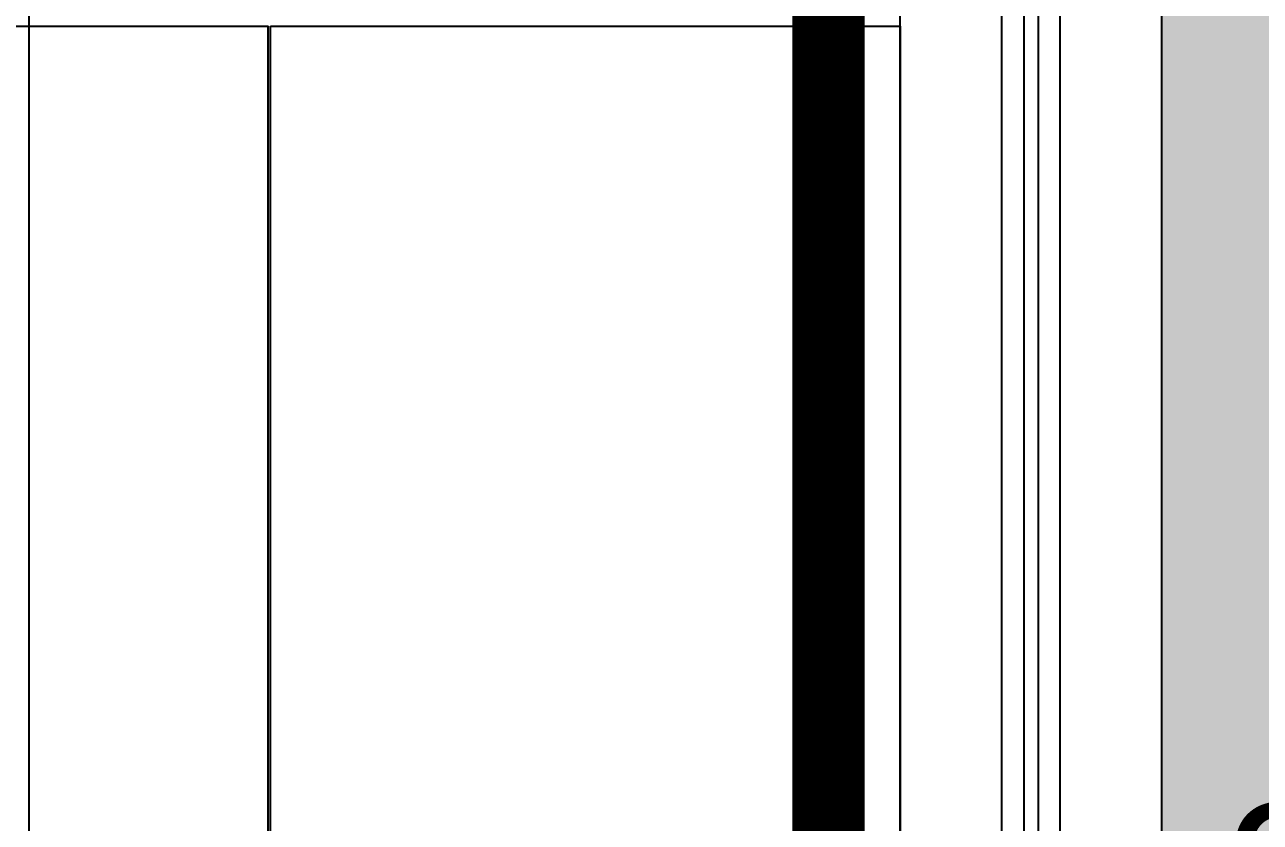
# Model space of a CAD drawing. Header units: metres. Extents: x 116 to 391, y -213 to 56.
# Drawn here: x 323.465 to 324.316, y -124.807 to -124.257 of the extents above; entities that cross this region are included whole.
import ezdxf

# ---------------------------------------------------------------- set-up
doc = ezdxf.new("R2010")
doc.units = ezdxf.units.M
doc.header["$PDMODE"] = 35
for name, color, linetype in [('A-EXTERIOR', 8, 'Continuous'), ('A-PISO', 30, 'Continuous'), ('AR-157$0$A-DIM-VANOS', 8, 'Continuous'), ('AR-157$0$A-MUEBLES FIJOS', 8, 'Continuous'), ('AR-157$0$A-MUROS BAJOS', 8, 'Continuous'), ('AR-157$0$A-VENTANAS', 8, 'Continuous')]:
    doc.layers.add(name, color=color, linetype=linetype)
doc.styles.add('AR-157$0$Anot_Arial', font='arial.ttf')
doc.styles.add('AR-157$0$Standard', font='arial.ttf')
doc.dimstyles.new('AR-157$0$VANOS', dxfattribs={"dimtxt": 0.1, "dimasz": 0.05, "dimexe": 0, "dimexo": 0, "dimgap": 0.03, "dimtad": 0, "dimtih": 1, "dimtoh": 1, "dimzin": 0, "dimdsep": 46, "dimtxsty": 'AR-157$0$Standard', "dimblk": 'AR-157$0$_Dot', "dimcen": 0.09, "dimse1": 1, "dimse2": 1, "dimsd1": 1, "dimsd2": 1, "dimclrd": 256, "dimclre": 256, "dimclrt": 256, "dimazin": 0, "dimtfac": 1, "dimtix": 1, "dimtofl": 0, "dimtmove": 2, "dimatfit": 3, "dimldrblk": 'AR-157$0$COTA', "dimfxl": 0, "dimtolj": 1, "dimtzin": 0, "dimlwd": 18, "dimarcsym": 0})

# ---------------------------------------------------------------- blocks, each defined once
blk = doc.blocks.new('*U96')
at = {"color": 0}
blk.add_lwpolyline([(0, -0.02), (2.1, -0.02), (2.1, 0.02), (0, 0.02)], close=True, dxfattribs=at)
at = {"color": 8}
for points in [[(0.04, 0.005), (2.06, 0.005)], [(0.04, -0.005), (2.06, -0.005)]]:
    blk.add_lwpolyline(points, dxfattribs=at)
at = {"style": 'AR-157$0$Anot_Arial', "flags": 1}
for tag, p in [('ESPACIO', (0.15909, 0.40276)), ('TIPO', (0.15909, 0.32326)), ('NUMERO', (0.15909, 0.24872)), ('MATERIAL', (0.15909, 0.16683))]:
    blk.add_attdef(tag, p, '', height=0.0625, dxfattribs=at)
blk = doc.blocks.new('*D420')
at = {"layer": 'Defpoints', "color": 0, "transparency": 16777216}
for p in [(324.24818, -123.79445), (324.42763, -123.79445), (324.24818, -125.89428)]:
    blk.add_point(p, dxfattribs=at)
at = {"layer": 'AR-157$0$A-DIM-VANOS', "transparency": 16777216, "insert": (324.42763, -124.84436), "char_height": 0.1, "attachment_point": 5, "style": 'AR-157$0$Standard'}
blk.add_mtext('\\A1;2.10', dxfattribs=at)
blk = doc.blocks.new('AR-157$0$_Dot')
at = {"color": 0, "linetype": 'ByBlock', "lineweight": -2}
blk.add_line((-0.5, 0), (-1, 0), dxfattribs=at)
at = {"color": 0, "linetype": 'ByBlock', "const_width": 0.5}
blk.add_lwpolyline([(-0.25, 0, 1), (0.25, 0, 1)], format="xyb", close=True, dxfattribs=at)
blk = doc.blocks.new('AR-157$0$COTA')
blk.add_line((-2.926, 0), (0, 0))
blk.add_lwpolyline([(-1.414, 0), (-1.414, -0.354), (0, -0.354), (0, 0)], close=True)
blk.add_solid([(-1.414, 0), (-1.414, -0.354), (0, 0), (0, -0.354)])

msp = doc.modelspace()

# ---------------------------------------------------------------- hatches: boundary and pattern name
at = {"layer": 'A-EXTERIOR', "transparency": 33554559}
h = msp.add_hatch(dxfattribs=at)
h.set_pattern_fill('AR-CONC', color=256, scale=0.003)
h.paths.add_polyline_path([(319.58855, -131.03387), (319.58855, -137.13342), (325.09811, -137.13342), (325.09811, -130.95391), (325.2781, -130.95391), (325.2781, -120.71472), (324.24818, -120.71472), (324.24818, -131.13389), (320.54848, -131.13389), (320.54848, -131.03387)])

# ---------------------------------------------------------------- linework, layer by layer
at = {"layer": 'A-PISO'}
for points in [[(319.57855, -131.03387), (319.57855, -137.13342), (325.2781, -137.13342), (325.2781, -130.95391), (325.2781, -130.95391), (325.2781, -120.69887), (324.24818, -120.69887), (324.24818, -131.13389), (320.54848, -131.13389), (320.54848, -131.03387)], [(319.57855, -131.03387), (319.57855, -137.13342), (325.2781, -137.13342), (325.2781, -130.98388), (325.2781, -130.98388), (325.2781, -120.69887), (324.24818, -120.69887), (324.24818, -131.13389), (320.54848, -131.13386), (320.54848, -131.03387)], [(323.03666, -124.25787), (323.63265, -124.25787), (323.63265, -125.45187), (323.03666, -125.45187)], [(323.63465, -124.25787), (324.0682, -124.25787), (324.0682, -125.45187), (323.63465, -125.45187)]]:
    msp.add_lwpolyline(points, close=True, dxfattribs=at)
at = {"layer": 'A-PISO', "const_width": 0.05}
msp.add_lwpolyline([(323.3488, -122.72288), (323.3488, -122.84456), (324.0188, -122.84456), (324.0188, -123.84455), (324.0188, -123.84455), (324.0188, -125.84455), (324.0188, -125.84455), (324.0188, -126.99455), (323.16764, -126.99455), (323.16764, -127.11559)], dxfattribs=at)
at = {"layer": 'A-PISO'}
msp.add_circle((327.37054, -149.16387), 63.45506, dxfattribs=at)
at = {"layer": 'AR-157$0$A-MUEBLES FIJOS'}
msp.add_lwpolyline([(324.0682, -122.79453), (323.46825, -122.79453), (323.46825, -126.04427), (324.0682, -126.04427)], close=True, dxfattribs=at)
at = {"layer": 'AR-157$0$A-MUROS BAJOS', "linetype": 'Continuous'}
msp.add_lwpolyline([(324.24818, -125.89428), (324.0682, -125.89428), (324.0682, -123.79445), (324.24818, -123.79445)], close=True, dxfattribs=at)

# ---------------------------------------------------------------- block references
at = {"layer": 'AR-157$0$A-VENTANAS', "ltscale": 0.18, "xscale": -0.9999206197906486, "yscale": 0.9999206197906486, "zscale": 0.9999206197906486, "rotation": 90}
msp.add_blockref('*U96', (324.15819, -123.79445), dxfattribs=at)

# ---------------------------------------------------------------- dimensions: what is measured, and where the dimension line sits
at = {"layer": 'AR-157$0$A-DIM-VANOS'}
dim = msp.add_linear_dim(base=(324.42763, -123.79445), p1=(324.24818, -125.89428), p2=(324.24818, -123.79445), angle=90, dimstyle='AR-157$0$VANOS', dxfattribs=at)
dim.commit()
dim.dimension.update_dxf_attribs({"geometry": '*D420', "text_midpoint": (324.42763, -124.84436)})

doc.saveas('drawing.dxf')
